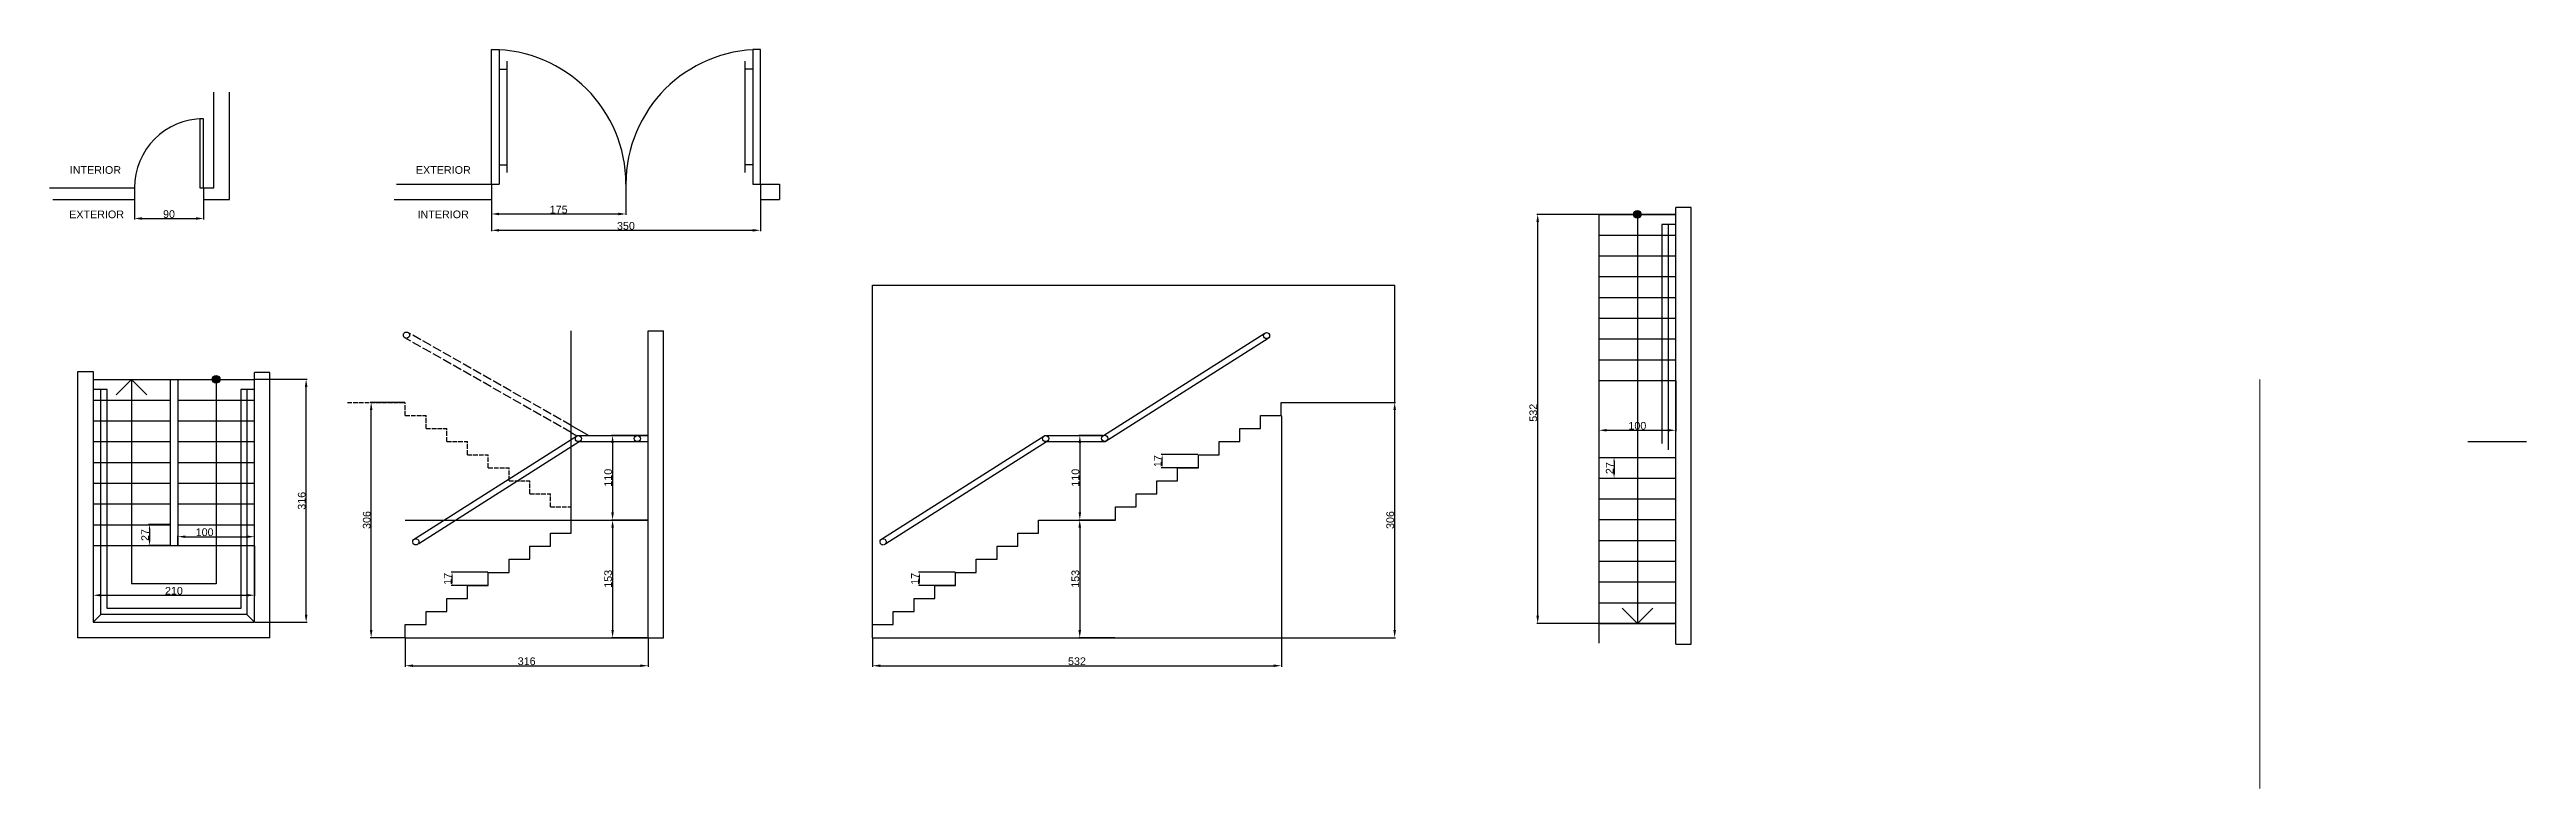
# Model space of a CAD drawing. Header units: millimetres. Extents: x 325 to 3548, y 38 to 999.
import ezdxf

# ---------------------------------------------------------------- set-up
doc = ezdxf.new("R2010")
doc.units = ezdxf.units.MM
doc.linetypes.add('ACAD_ISO02W100', pattern=[15, 12, -3])
doc.styles.get("Standard").update_dxf_attribs({"font": 'arial.ttf'})
doc.dimstyles.new('ISO-25', dxfattribs={"dimtxt": 2.5, "dimasz": 2.5, "dimexe": 1.25, "dimexo": 0.625, "dimtad": 1, "dimtxsty": 'Standard', "dimcen": 2.5, "dimadec": 0, "dimazin": 0, "dimtfac": 1, "dimtmove": 0, "dimatfit": 3, "dimfxl": 1, "dimarcsym": 0})

# ---------------------------------------------------------------- blocks, each defined once
blk = doc.blocks.new('*D1')
at = {"color": 0, "lineweight": -2, "transparency": 16777216}
for p, q in [((381.5, 353.5), (381.5, 288.2)), ((591.5, 353.5), (591.5, 288.2)), ((391.5, 289.4), (581.5, 289.4))]:
    blk.add_line(p, q, dxfattribs=at)
at = {"color": 0, "transparency": 16777216}
for points in [[(391.5, 291.1), (391.5, 287.7), (381.5, 289.4)], [(581.5, 291.1), (581.5, 287.7), (591.5, 289.4)]]:
    blk.add_solid(points, dxfattribs=at)
at = {"layer": 'Defpoints', "color": 0, "transparency": 16777216}
for p in [(381.5, 354.2), (591.5, 354.2), (591.5, 289.4)]:
    blk.add_point(p, dxfattribs=at)
at = {"color": 0, "transparency": 16777216, "insert": (486.5, 295.1), "char_height": 10, "attachment_point": 5}
blk.add_mtext('210', dxfattribs=at)
blk = doc.blocks.new('*D3')
at = {"color": 0, "lineweight": -2, "transparency": 16777216}
for p, q in [((592.1, 570.2), (659.9, 570.2)), ((658.6, 264.2), (658.6, 560.2)), ((592.1, 254.2), (659.9, 254.2))]:
    blk.add_line(p, q, dxfattribs=at)
at = {"color": 0, "transparency": 16777216}
for points in [[(656.9, 560.2), (660.3, 560.2), (658.6, 570.2)], [(656.9, 264.2), (660.3, 264.2), (658.6, 254.2)]]:
    blk.add_solid(points, dxfattribs=at)
at = {"layer": 'Defpoints', "color": 0, "transparency": 16777216}
for p in [(591.5, 570.2), (658.6, 570.2), (591.5, 254.2)]:
    blk.add_point(p, dxfattribs=at)
at = {"color": 0, "transparency": 16777216, "insert": (652.9, 412.2), "char_height": 10, "attachment_point": 5, "rotation": 90}
blk.add_mtext('316', dxfattribs=at)
blk = doc.blocks.new('*D4')
at = {"color": 0, "lineweight": -2, "transparency": 16777216}
for p, q in [((480.8, 381.2), (453.4, 381.2)), ((454.6, 376.2), (454.6, 359.2)), ((480.8, 354.2), (453.4, 354.2))]:
    blk.add_line(p, q, dxfattribs=at)
at = {"color": 0, "transparency": 16777216}
for points in [[(453.8, 376.2), (455.5, 376.2), (454.6, 381.2)], [(453.8, 359.2), (455.5, 359.2), (454.6, 354.2)]]:
    blk.add_solid(points, dxfattribs=at)
at = {"layer": 'Defpoints', "color": 0, "transparency": 16777216}
for p in [(481.5, 381.2), (454.6, 354.2), (481.5, 354.2)]:
    blk.add_point(p, dxfattribs=at)
at = {"color": 0, "transparency": 16777216, "insert": (449, 367.7), "char_height": 10, "attachment_point": 5, "rotation": 90}
blk.add_mtext('27', dxfattribs=at)
blk = doc.blocks.new('*D5')
at = {"color": 0, "lineweight": -2, "transparency": 16777216}
for p, q in [((491.5, 354.8), (491.5, 366.8)), ((501.5, 365.5), (581.5, 365.5)), ((591.5, 354.8), (591.5, 366.8))]:
    blk.add_line(p, q, dxfattribs=at)
at = {"color": 0, "transparency": 16777216}
for points in [[(501.5, 367.2), (501.5, 363.9), (491.5, 365.5)], [(581.5, 367.2), (581.5, 363.9), (591.5, 365.5)]]:
    blk.add_solid(points, dxfattribs=at)
at = {"layer": 'Defpoints', "color": 0, "transparency": 16777216}
for p in [(591.5, 365.5), (491.5, 354.2), (591.5, 354.2)]:
    blk.add_point(p, dxfattribs=at)
at = {"color": 0, "transparency": 16777216, "insert": (526.5, 371.3), "char_height": 10, "attachment_point": 5}
blk.add_mtext('100', dxfattribs=at)
blk = doc.blocks.new('*D6')
at = {"color": 0, "lineweight": -2, "transparency": 16777216}
for p, q in [((895, 319.2), (847.3, 319.2)), ((895, 302.2), (847.3, 302.2)), ((848.5, 307.2), (848.5, 314.2))]:
    blk.add_line(p, q, dxfattribs=at)
at = {"color": 0, "transparency": 16777216}
for points in [[(847.7, 314.2), (849.4, 314.2), (848.5, 319.2)], [(847.7, 307.2), (849.4, 307.2), (848.5, 302.2)]]:
    blk.add_solid(points, dxfattribs=at)
at = {"layer": 'Defpoints', "color": 0, "transparency": 16777216}
for p in [(848.5, 319.2), (895.6, 319.2), (895.6, 302.2)]:
    blk.add_point(p, dxfattribs=at)
at = {"color": 0, "transparency": 16777216, "insert": (842.9, 310.7), "char_height": 10, "attachment_point": 5, "rotation": 90}
blk.add_mtext('17', dxfattribs=at)
blk = doc.blocks.new('*D7')
at = {"color": 0, "lineweight": -2, "transparency": 16777216}
for p, q in [((787, 540.2), (742, 540.2)), ((743.2, 244.2), (743.2, 530.2)), ((787, 234.2), (742, 234.2))]:
    blk.add_line(p, q, dxfattribs=at)
at = {"color": 0, "transparency": 16777216}
for points in [[(741.6, 530.2), (744.9, 530.2), (743.2, 540.2)], [(741.6, 244.2), (744.9, 244.2), (743.2, 234.2)]]:
    blk.add_solid(points, dxfattribs=at)
at = {"layer": 'Defpoints', "color": 0, "transparency": 16777216}
for p in [(743.2, 540.2), (787.6, 540.2), (787.6, 234.2)]:
    blk.add_point(p, dxfattribs=at)
at = {"color": 0, "transparency": 16777216, "insert": (737.5, 387.2), "char_height": 10, "attachment_point": 5, "rotation": 90}
blk.add_mtext('306', dxfattribs=at)
blk = doc.blocks.new('*D8')
at = {"color": 0, "lineweight": -2, "transparency": 16777216}
for p, q in [((787.6, 233.5), (787.6, 196.5)), ((1103.6, 233.5), (1103.6, 196.5)), ((797.6, 197.7), (1093.6, 197.7))]:
    blk.add_line(p, q, dxfattribs=at)
at = {"color": 0, "transparency": 16777216}
for points in [[(797.6, 199.4), (797.6, 196.1), (787.6, 197.7)], [(1093.6, 199.4), (1093.6, 196.1), (1103.6, 197.7)]]:
    blk.add_solid(points, dxfattribs=at)
at = {"layer": 'Defpoints', "color": 0, "transparency": 16777216}
for p in [(787.6, 234.2), (1103.6, 234.2), (1103.6, 197.7)]:
    blk.add_point(p, dxfattribs=at)
at = {"color": 0, "transparency": 16777216, "insert": (945.6, 203.5), "char_height": 10, "attachment_point": 5}
blk.add_mtext('316', dxfattribs=at)
blk = doc.blocks.new('*D9')
at = {"color": 0, "lineweight": -2, "transparency": 16777216}
for p, q in [((1103, 497.2), (1056.2, 497.2)), ((1057.4, 487.2), (1057.4, 397.2)), ((1103, 387.2), (1056.2, 387.2))]:
    blk.add_line(p, q, dxfattribs=at)
at = {"color": 0, "transparency": 16777216}
for points in [[(1055.7, 487.2), (1059.1, 487.2), (1057.4, 497.2)], [(1055.7, 397.2), (1059.1, 397.2), (1057.4, 387.2)]]:
    blk.add_solid(points, dxfattribs=at)
at = {"layer": 'Defpoints', "color": 0, "transparency": 16777216}
for p in [(1103.6, 497.2), (1057.4, 387.2), (1103.6, 387.2)]:
    blk.add_point(p, dxfattribs=at)
at = {"color": 0, "transparency": 16777216, "insert": (1051.7, 442.2), "char_height": 10, "attachment_point": 5, "rotation": 90}
blk.add_mtext('110', dxfattribs=at)
blk = doc.blocks.new('*D11')
at = {"color": 0, "lineweight": -2, "transparency": 16777216}
for p, q in [((1503.1, 319.2), (1455.4, 319.2)), ((1503.1, 302.2), (1455.4, 302.2)), ((1456.7, 307.2), (1456.7, 314.2))]:
    blk.add_line(p, q, dxfattribs=at)
at = {"color": 0, "transparency": 16777216}
for points in [[(1455.8, 314.2), (1457.5, 314.2), (1456.7, 319.2)], [(1455.8, 307.2), (1457.5, 307.2), (1456.7, 302.2)]]:
    blk.add_solid(points, dxfattribs=at)
at = {"layer": 'Defpoints', "color": 0, "transparency": 16777216}
for p in [(1456.7, 319.2), (1503.8, 319.2), (1503.8, 302.2)]:
    blk.add_point(p, dxfattribs=at)
at = {"color": 0, "transparency": 16777216, "insert": (1451, 310.7), "char_height": 10, "attachment_point": 5, "rotation": 90}
blk.add_mtext('17', dxfattribs=at)
blk = doc.blocks.new('*D12')
at = {"color": 0, "lineweight": -2, "transparency": 16777216}
for p, q in [((2028.4, 540.2), (2076.5, 540.2)), ((2075.3, 244.2), (2075.3, 530.2)), ((2028.4, 234.2), (2076.5, 234.2))]:
    blk.add_line(p, q, dxfattribs=at)
at = {"color": 0, "transparency": 16777216}
for points in [[(2073.6, 530.2), (2076.9, 530.2), (2075.3, 540.2)], [(2073.6, 244.2), (2076.9, 244.2), (2075.3, 234.2)]]:
    blk.add_solid(points, dxfattribs=at)
at = {"layer": 'Defpoints', "color": 0, "transparency": 16777216}
for p in [(2027.8, 540.2), (2075.3, 540.2), (2027.8, 234.2)]:
    blk.add_point(p, dxfattribs=at)
at = {"color": 0, "transparency": 16777216, "insert": (2069.5, 387.2), "char_height": 10, "attachment_point": 5, "rotation": 90}
blk.add_mtext('306', dxfattribs=at)
blk = doc.blocks.new('*D13')
at = {"color": 0, "lineweight": -2, "transparency": 16777216}
for p, q in [((1927.8, 522.5), (1927.8, 196.5)), ((1395.8, 233.5), (1395.8, 196.5)), ((1405.8, 197.7), (1917.8, 197.7))]:
    blk.add_line(p, q, dxfattribs=at)
at = {"color": 0, "transparency": 16777216}
for points in [[(1405.8, 199.4), (1405.8, 196.1), (1395.8, 197.7)], [(1917.8, 199.4), (1917.8, 196.1), (1927.8, 197.7)]]:
    blk.add_solid(points, dxfattribs=at)
at = {"layer": 'Defpoints', "color": 0, "transparency": 16777216}
for p in [(1927.8, 523.2), (1395.8, 234.2), (1927.8, 197.7)]:
    blk.add_point(p, dxfattribs=at)
at = {"color": 0, "transparency": 16777216, "insert": (1661.8, 203.5), "char_height": 10, "attachment_point": 5}
blk.add_mtext('532', dxfattribs=at)
blk = doc.blocks.new('*D10')
at = {"color": 0, "lineweight": -2, "transparency": 16777216}
for p, q in [((1695.6, 497.2), (1664.3, 497.2)), ((1665.5, 487.2), (1665.5, 397.2)), ((1711.1, 387.2), (1664.3, 387.2))]:
    blk.add_line(p, q, dxfattribs=at)
at = {"color": 0, "transparency": 16777216}
for points in [[(1663.9, 487.2), (1667.2, 487.2), (1665.5, 497.2)], [(1663.9, 397.2), (1667.2, 397.2), (1665.5, 387.2)]]:
    blk.add_solid(points, dxfattribs=at)
at = {"layer": 'Defpoints', "color": 0, "transparency": 16777216}
for p in [(1696.2, 497.2), (1665.5, 387.2), (1711.8, 387.2)]:
    blk.add_point(p, dxfattribs=at)
at = {"color": 0, "transparency": 16777216, "insert": (1659.8, 442.2), "char_height": 10, "attachment_point": 5, "rotation": 90}
blk.add_mtext('110', dxfattribs=at)
blk = doc.blocks.new('*D14')
at = {"color": 0, "lineweight": -2, "transparency": 16777216}
for p, q in [((1819.1, 472.2), (1771.4, 472.2)), ((1819.1, 455.2), (1771.4, 455.2)), ((1772.7, 460.2), (1772.7, 467.2))]:
    blk.add_line(p, q, dxfattribs=at)
at = {"color": 0, "transparency": 16777216}
for points in [[(1771.8, 467.2), (1773.5, 467.2), (1772.7, 472.2)], [(1771.8, 460.2), (1773.5, 460.2), (1772.7, 455.2)]]:
    blk.add_solid(points, dxfattribs=at)
at = {"layer": 'Defpoints', "color": 0, "transparency": 16777216}
for p in [(1772.7, 472.2), (1819.8, 472.2), (1819.8, 455.2)]:
    blk.add_point(p, dxfattribs=at)
at = {"color": 0, "transparency": 16777216, "insert": (1767, 463.7), "char_height": 10, "attachment_point": 5, "rotation": 90}
blk.add_mtext('17', dxfattribs=at)
blk = doc.blocks.new('*D15')
at = {"color": 0, "lineweight": -2, "transparency": 16777216}
for p, q in [((1103, 387.2), (1056.2, 387.2)), ((1057.5, 377.2), (1057.5, 244.2)), ((1103, 234.2), (1056.2, 234.2))]:
    blk.add_line(p, q, dxfattribs=at)
at = {"color": 0, "transparency": 16777216}
for points in [[(1055.8, 377.2), (1059.1, 377.2), (1057.5, 387.2)], [(1055.8, 244.2), (1059.1, 244.2), (1057.5, 234.2)]]:
    blk.add_solid(points, dxfattribs=at)
at = {"layer": 'Defpoints', "color": 0, "transparency": 16777216}
for p in [(1103.6, 387.2), (1057.5, 234.2), (1103.6, 234.2)]:
    blk.add_point(p, dxfattribs=at)
at = {"color": 0, "transparency": 16777216, "insert": (1051.7, 310.7), "char_height": 10, "attachment_point": 5, "rotation": 90}
blk.add_mtext('153', dxfattribs=at)
blk = doc.blocks.new('*D16')
at = {"color": 0, "lineweight": -2, "transparency": 16777216}
for p, q in [((1711.1, 387.2), (1664.2, 387.2)), ((1665.4, 377.2), (1665.4, 244.2)), ((1711.1, 234.2), (1664.2, 234.2))]:
    blk.add_line(p, q, dxfattribs=at)
at = {"color": 0, "transparency": 16777216}
for points in [[(1663.7, 377.2), (1667.1, 377.2), (1665.4, 387.2)], [(1663.7, 244.2), (1667.1, 244.2), (1665.4, 234.2)]]:
    blk.add_solid(points, dxfattribs=at)
at = {"layer": 'Defpoints', "color": 0, "transparency": 16777216}
for p in [(1711.8, 387.2), (1665.4, 234.2), (1711.8, 234.2)]:
    blk.add_point(p, dxfattribs=at)
at = {"color": 0, "transparency": 16777216, "insert": (1659.7, 310.7), "char_height": 10, "attachment_point": 5, "rotation": 90}
blk.add_mtext('153', dxfattribs=at)
blk = doc.blocks.new('*D17')
at = {"color": 0, "lineweight": -2, "transparency": 16777216}
for p, q in [((2341.1, 568.1), (2341.1, 502.7)), ((2441.1, 568.1), (2441.1, 502.7)), ((2351.1, 503.9), (2431.1, 503.9))]:
    blk.add_line(p, q, dxfattribs=at)
at = {"color": 0, "transparency": 16777216}
for points in [[(2351.1, 505.6), (2351.1, 502.3), (2341.1, 503.9)], [(2431.1, 505.6), (2431.1, 502.3), (2441.1, 503.9)]]:
    blk.add_solid(points, dxfattribs=at)
at = {"layer": 'Defpoints', "color": 0, "transparency": 16777216}
for p in [(2341.1, 568.7), (2441.1, 568.7), (2441.1, 503.9)]:
    blk.add_point(p, dxfattribs=at)
at = {"color": 0, "transparency": 16777216, "insert": (2391.1, 509.7), "char_height": 10, "attachment_point": 5}
blk.add_mtext('100', dxfattribs=at)
blk = doc.blocks.new('*D18')
at = {"color": 0, "lineweight": -2, "transparency": 16777216}
for p, q in [((2440.5, 784.7), (2260.1, 784.7)), ((2261.4, 262.7), (2261.4, 774.7)), ((2440.5, 252.7), (2260.1, 252.7))]:
    blk.add_line(p, q, dxfattribs=at)
at = {"color": 0, "transparency": 16777216}
for points in [[(2259.7, 774.7), (2263.1, 774.7), (2261.4, 784.7)], [(2259.7, 262.7), (2263.1, 262.7), (2261.4, 252.7)]]:
    blk.add_solid(points, dxfattribs=at)
at = {"layer": 'Defpoints', "color": 0, "transparency": 16777216}
for p in [(2261.4, 784.7), (2441.1, 784.7), (2441.1, 252.7)]:
    blk.add_point(p, dxfattribs=at)
at = {"color": 0, "transparency": 16777216, "insert": (2255.7, 526.7), "char_height": 10, "attachment_point": 5, "rotation": 90}
blk.add_mtext('532', dxfattribs=at)
blk = doc.blocks.new('*D20')
at = {"color": 0, "lineweight": -2, "transparency": 16777216}
for p, q in [((2341.8, 468.7), (2362, 468.7)), ((2360.8, 463.7), (2360.8, 446.7)), ((2341.8, 441.7), (2362, 441.7))]:
    blk.add_line(p, q, dxfattribs=at)
at = {"color": 0, "transparency": 16777216}
for points in [[(2359.9, 463.7), (2361.6, 463.7), (2360.8, 468.7)], [(2359.9, 446.7), (2361.6, 446.7), (2360.8, 441.7)]]:
    blk.add_solid(points, dxfattribs=at)
at = {"layer": 'Defpoints', "color": 0, "transparency": 16777216}
for p in [(2341.1, 468.7), (2341.1, 441.7), (2360.8, 441.7)]:
    blk.add_point(p, dxfattribs=at)
at = {"color": 0, "transparency": 16777216, "insert": (2355.1, 454.7), "char_height": 10, "attachment_point": 5, "rotation": 90}
blk.add_mtext('27', dxfattribs=at)
blk = doc.blocks.new('*D21')
at = {"color": 0, "lineweight": -2, "transparency": 16777216}
for p, q in [((435.1, 803.4), (435.1, 778.1)), ((445.1, 779.3), (515.1, 779.3)), ((525.1, 803.4), (525.1, 778.1))]:
    blk.add_line(p, q, dxfattribs=at)
at = {"color": 0, "transparency": 16777216}
for points in [[(445.1, 781), (445.1, 777.6), (435.1, 779.3)], [(515.1, 781), (515.1, 777.6), (525.1, 779.3)]]:
    blk.add_solid(points, dxfattribs=at)
at = {"layer": 'Defpoints', "color": 0, "transparency": 16777216}
for p in [(435.1, 804), (525.1, 804), (525.1, 779.3)]:
    blk.add_point(p, dxfattribs=at)
at = {"color": 0, "transparency": 16777216, "insert": (480.1, 785), "char_height": 10, "attachment_point": 5}
blk.add_mtext('90', dxfattribs=at)
blk = doc.blocks.new('*D22')
at = {"color": 0, "lineweight": -2, "transparency": 16777216}
for p, q in [((899.8, 803.4), (899.8, 762.7)), ((1249.8, 803.4), (1249.8, 762.7)), ((909.8, 764), (1239.8, 764))]:
    blk.add_line(p, q, dxfattribs=at)
at = {"color": 0, "transparency": 16777216}
for points in [[(909.8, 765.6), (909.8, 762.3), (899.8, 764)], [(1239.8, 765.6), (1239.8, 762.3), (1249.8, 764)]]:
    blk.add_solid(points, dxfattribs=at)
at = {"layer": 'Defpoints', "color": 0, "transparency": 16777216}
for p in [(899.8, 804), (1249.8, 804), (1249.8, 764)]:
    blk.add_point(p, dxfattribs=at)
at = {"color": 0, "transparency": 16777216, "insert": (1074.8, 769.7), "char_height": 10, "attachment_point": 5}
blk.add_mtext('350', dxfattribs=at)
blk = doc.blocks.new('*D23')
at = {"color": 0, "lineweight": -2, "transparency": 16777216}
for p, q in [((899.8, 803.4), (899.8, 784)), ((909.8, 785.2), (1064.8, 785.2)), ((1074.8, 803.4), (1074.8, 784))]:
    blk.add_line(p, q, dxfattribs=at)
at = {"color": 0, "transparency": 16777216}
for points in [[(909.8, 786.9), (909.8, 783.5), (899.8, 785.2)], [(1064.8, 786.9), (1064.8, 783.5), (1074.8, 785.2)]]:
    blk.add_solid(points, dxfattribs=at)
at = {"layer": 'Defpoints', "color": 0, "transparency": 16777216}
for p in [(899.8, 804), (1074.8, 804), (1074.8, 785.2)]:
    blk.add_point(p, dxfattribs=at)
at = {"color": 0, "transparency": 16777216, "insert": (987.3, 790.9), "char_height": 10, "attachment_point": 5}
blk.add_mtext('175', dxfattribs=at)

msp = doc.modelspace()

# ---------------------------------------------------------------- hatches: boundary and pattern name
h = msp.add_hatch(color=7)
h.dxf.hatch_style = 1
h.paths.add_polyline_path([(2396.14, 784.695, 1), (2386.14, 784.695, 1)])
h = msp.add_hatch(color=7)
h.dxf.hatch_style = 1
h.paths.add_polyline_path([(546.465, 570.162, 1), (536.465, 570.162, 1)])

# ---------------------------------------------------------------- linework, layer by layer
for p, q in [((899.788, 823.994), (899.788, 998.994)), ((899.788, 998.994), (909.788, 998.994)), ((909.788, 998.994), (909.788, 823.994)), ((909.788, 973.708), (919.788, 973.708)), ((919.788, 983.708), (919.788, 838.994)), ((1229.788, 838.994), (1229.788, 983.708)), ((1239.788, 973.708), (1229.788, 973.708)), ((1249.788, 998.994), (1239.788, 998.994)), ((1239.788, 998.994), (1239.788, 823.994)), ((1249.788, 823.994), (1249.788, 998.994)), ((538.646, 818.994), (538.646, 943.722)), ((538.646, 818.994), (538.646, 943.722)), ((558.646, 803.994), (558.646, 943.722)), ((525.07, 908.994), (520.07, 908.994)), ((520.07, 908.994), (520.07, 818.994)), ((525.07, 818.994), (525.07, 908.994)), ((909.788, 848.994), (919.788, 848.994)), ((1239.788, 848.994), (1229.788, 848.994)), ((776.15, 823.994), (909.788, 823.994)), ((899.788, 823.994), (899.788, 803.994)), ((1074.788, 823.994), (1074.788, 803.994)), ((1239.788, 823.994), (1274.788, 823.994)), ((1249.788, 823.994), (1249.788, 803.994)), ((1274.788, 823.994), (1274.788, 803.994)), ((772.987, 803.994), (899.788, 803.994)), ((1249.788, 803.994), (1274.788, 803.994)), ((2341.14, 784.695), (2341.14, 365.854)), ((2461.14, 793.695), (2441.14, 793.695)), ((2461.14, 225.695), (2461.14, 793.695)), ((2441.14, 771.605), (2423.063, 771.605)), ((2423.063, 771.605), (2423.063, 486.772)), ((2431.14, 771.605), (2431.14, 478.695)), ((1395.751, 251.162), (1395.751, 692.694)), ((1395.751, 692.694), (2075.259, 692.694)), ((2075.259, 540.162), (2075.259, 692.694)), ((1003.609, 370.162), (1003.609, 633.162)), ((1103.609, 234.162), (1103.609, 633.162)), ((1103.609, 633.162), (1123.609, 633.162)), ((1123.609, 234.162), (1123.609, 633.162)), ((1696.224, 497.162), (1906.339, 630.382)), ((1698.547, 489.162), (1910.557, 623.584)), ((361.465, 234.162), (361.465, 580.162)), ((361.465, 580.162), (381.465, 580.162)), ((399.465, 557.072), (381.465, 557.072)), ((391.465, 264.162), (391.465, 557.072)), ((399.465, 272.239), (399.465, 557.072)), ((591.465, 557.072), (573.388, 557.072)), ((573.388, 557.072), (573.388, 272.239)), ((581.465, 557.072), (581.465, 264.162)), ((611.465, 579.162), (591.465, 579.162)), ((611.465, 234.162), (611.465, 579.162)), ((1900.751, 523.162), (1927.751, 523.162)), ((1900.751, 506.162), (1900.751, 523.162)), ((1927.751, 540.162), (2027.751, 540.162)), ((1927.751, 523.162), (1927.751, 540.162)), ((797.109, 361.162), (1011.609, 497.162)), ((805.109, 356.762), (1013.932, 489.162)), ((1003.609, 510.219), (1026.549, 497.162)), ((1003.609, 501.014), (1011.026, 496.793)), ((1011.609, 497.162), (1103.609, 497.162)), ((1013.932, 489.162), (1089.629, 489.162)), ((1089.106, 489.162), (1103.609, 489.162)), ((1405.251, 361.162), (1619.751, 497.162)), ((1413.251, 356.762), (1622.073, 489.162)), ((1619.751, 497.162), (1696.224, 497.162)), ((1622.073, 489.162), (1698.547, 489.162)), ((1846.751, 489.162), (1873.751, 489.162)), ((1846.751, 472.162), (1846.751, 489.162)), ((1873.751, 506.162), (1900.751, 506.162)), ((1873.751, 489.162), (1873.751, 506.162)), ((3471.748, 489.162), (3548.221, 489.162)), ((1792.751, 455.162), (1819.751, 455.162)), ((1792.751, 438.162), (1792.751, 455.162)), ((1819.751, 472.162), (1846.751, 472.162)), ((1819.751, 455.162), (1819.751, 472.162)), ((2341.14, 468.695), (2441.14, 468.695)), ((2341.14, 468.695), (2341.14, 227.162)), ((1738.751, 421.162), (1765.751, 421.162)), ((1738.751, 404.162), (1738.751, 421.162)), ((1765.751, 438.162), (1792.751, 438.162)), ((1765.751, 421.162), (1765.751, 438.162)), ((787.609, 387.162), (1103.609, 387.162)), ((1611.751, 387.162), (1711.751, 387.162)), ((1611.751, 370.162), (1611.751, 387.162)), ((1711.751, 404.162), (1738.751, 404.162)), ((1711.751, 387.162), (1711.751, 404.162)), ((976.609, 370.162), (1003.609, 370.162)), ((976.609, 353.162), (976.609, 370.162)), ((1584.751, 370.162), (1611.751, 370.162)), ((1584.751, 353.162), (1584.751, 370.162)), ((922.609, 336.162), (949.609, 336.162)), ((922.609, 319.162), (922.609, 336.162)), ((949.609, 353.162), (976.609, 353.162)), ((949.609, 336.162), (949.609, 353.162)), ((1530.751, 336.162), (1557.751, 336.162)), ((1530.751, 319.162), (1530.751, 336.162)), ((1557.751, 353.162), (1584.751, 353.162)), ((1557.751, 336.162), (1557.751, 353.162)), ((868.609, 302.162), (895.609, 302.162)), ((868.609, 285.162), (868.609, 302.162)), ((895.609, 319.162), (922.609, 319.162)), ((895.609, 302.162), (895.609, 319.162)), ((1476.751, 302.162), (1503.751, 302.162)), ((1476.751, 285.162), (1476.751, 302.162)), ((1503.751, 319.162), (1530.751, 319.162)), ((1503.751, 302.162), (1503.751, 319.162)), ((391.465, 264.162), (381.465, 254.162)), ((581.465, 264.162), (391.465, 264.162)), ((573.388, 272.239), (399.465, 272.239)), ((581.465, 264.162), (591.465, 254.162)), ((814.609, 268.162), (841.609, 268.162)), ((814.609, 251.162), (814.609, 268.162)), ((841.609, 285.162), (868.609, 285.162)), ((841.609, 268.162), (841.609, 285.162)), ((1422.751, 268.162), (1449.751, 268.162)), ((1422.751, 251.162), (1422.751, 268.162)), ((1449.751, 285.162), (1476.751, 285.162)), ((1449.751, 268.162), (1449.751, 285.162)), ((611.465, 234.162), (361.465, 234.162)), ((381.465, 254.162), (591.465, 254.162)), ((787.609, 251.162), (814.609, 251.162)), ((787.609, 234.162), (787.609, 251.162)), ((787.609, 234.162), (1123.609, 234.162)), ((787.609, 234.162), (997.609, 234.162)), ((1395.751, 251.162), (1422.751, 251.162)), ((1395.751, 234.162), (1395.751, 251.162)), ((1395.751, 234.162), (2027.751, 234.162)), ((1395.751, 234.162), (1605.751, 234.162)), ((2441.14, 225.695), (2461.14, 225.695))]:
    msp.add_line(p, q)
at = {"color": 7, "true_color": 0xffffff}
for p, q in [((324.643, 818.994), (435.07, 818.994)), ((435.07, 818.994), (435.07, 803.994)), ((520.07, 818.994), (538.646, 818.994)), ((525.07, 818.994), (525.07, 803.994)), ((328.982, 803.994), (435.07, 803.994)), ((525.07, 803.994), (558.646, 803.994)), ((2341.14, 784.695), (2441.14, 784.695)), ((2391.14, 784.695), (2391.14, 252.695)), ((2441.14, 225.695), (2441.14, 793.695)), ((2341.14, 757.695), (2441.14, 757.695)), ((2341.14, 730.695), (2441.14, 730.695)), ((2341.14, 703.695), (2441.14, 703.695)), ((2341.14, 676.695), (2441.14, 676.695)), ((2341.14, 649.695), (2441.14, 649.695)), ((2341.14, 622.695), (2441.14, 622.695)), ((2341.14, 595.695), (2441.14, 595.695)), ((381.465, 580.162), (381.465, 254.162)), ((381.465, 570.162), (591.465, 570.162)), ((431.465, 570.162), (411.465, 550.162)), ((431.465, 570.162), (431.465, 304.162)), ((431.465, 570.162), (451.465, 550.162)), ((481.465, 570.162), (481.465, 354.162)), ((491.465, 570.162), (491.465, 354.162)), ((541.465, 570.162), (541.465, 304.162)), ((591.465, 254.162), (591.465, 579.162)), ((2341.14, 568.695), (2441.14, 568.695)), ((381.465, 543.162), (481.465, 543.162)), ((381.465, 516.162), (481.465, 516.162)), ((491.465, 543.162), (591.465, 543.162)), ((491.465, 516.162), (591.465, 516.162)), ((381.465, 489.162), (481.465, 489.162)), ((491.465, 489.162), (591.465, 489.162)), ((381.465, 462.162), (481.465, 462.162)), ((491.465, 462.162), (591.465, 462.162)), ((381.465, 435.162), (481.465, 435.162)), ((491.465, 435.162), (591.465, 435.162)), ((2341.14, 441.695), (2441.14, 441.695)), ((381.465, 408.162), (481.465, 408.162)), ((491.465, 408.162), (591.465, 408.162)), ((2341.14, 414.695), (2441.14, 414.695)), ((2341.14, 387.695), (2441.14, 387.695)), ((381.465, 381.162), (481.465, 381.162)), ((491.465, 381.162), (591.465, 381.162)), ((2341.14, 360.695), (2441.14, 360.695)), ((381.465, 354.162), (591.465, 354.162)), ((2341.14, 333.695), (2441.14, 333.695)), ((541.465, 304.162), (431.465, 304.162)), ((2341.14, 306.695), (2441.14, 306.695)), ((2341.14, 279.695), (2441.14, 279.695)), ((2391.14, 252.695), (2371.14, 272.695)), ((2391.14, 252.695), (2411.14, 272.695)), ((2341.14, 252.695), (2441.14, 252.695))]:
    msp.add_line(p, q, dxfattribs=at)
at = {"linetype": 'ACAD_ISO02W100'}
for p, q in [((1003.609, 501.014), (786.968, 624.322)), ((1003.609, 510.219), (790.937, 631.268))]:
    msp.add_line(p, q, dxfattribs=at)
at = {"color": 7, "lineweight": 0, "true_color": 0xffffff}
msp.add_line((3201.331, 570.162), (3201.331, 38.162), dxfattribs=at)
at = {"linetype": 'ACAD_ISO02W100', "ltscale": 0.5}
for p, q in [((712.274, 540.162), (787.609, 540.162)), ((787.609, 523.162), (787.609, 540.162)), ((787.609, 523.162), (814.609, 523.162)), ((814.609, 506.162), (814.609, 523.162)), ((814.609, 506.162), (841.609, 506.162)), ((841.609, 489.162), (841.609, 506.162)), ((841.609, 489.162), (868.609, 489.162)), ((868.609, 472.162), (868.609, 489.162)), ((868.609, 472.162), (895.609, 472.162)), ((895.609, 455.162), (895.609, 472.162)), ((895.609, 455.162), (922.609, 455.162)), ((922.609, 438.162), (922.609, 455.162)), ((922.609, 438.162), (949.609, 438.162)), ((949.609, 421.162), (949.609, 438.162)), ((949.609, 421.162), (976.609, 421.162)), ((976.609, 404.162), (976.609, 421.162)), ((976.609, 404.162), (1003.609, 404.162)), ((1003.609, 387.162), (1003.609, 404.162))]:
    msp.add_line(p, q, dxfattribs=at)
at = {"color": 7, "true_color": 0xffffff}
for centre in [(2391.14, 784.695), (541.465, 570.162)]:
    msp.add_circle(centre, 5, dxfattribs=at)
at = {"linetype": 'ACAD_ISO02W100', "ltscale": 0.2}
for centre in [(789.122, 627.693), (801.344, 358.833), (1409.486, 358.833)]:
    msp.add_circle(centre, 4, dxfattribs=at)
at = {"ltscale": 0.2}
for centre in [(1908.563, 627.057), (1012.957, 493.128), (1089.629, 493.128), (1621.098, 493.128), (1697.786, 493.473)]:
    msp.add_circle(centre, 4, dxfattribs=at)
for centre, radius, start, end in [((899.788, 823.994), 175, 0, 90), ((1249.788, 823.994), 175, 90, 180), ((525.07, 818.994), 90, 90, 180)]:
    msp.add_arc(centre, radius, start, end)

# ---------------------------------------------------------------- texts
at = {"char_height": 10, "attachment_point": 1}
for s, insert in [('INTERIOR', (350.988, 847.421)), ('EXTERIOR', (801.453, 847.421)), ('EXTERIOR', (350.179, 789.66)), ('INTERIOR', (803.561, 789.66))]:
    msp.add_mtext_dynamic_manual_height_columns(s, width=26.22051, gutter_width=12.5, heights=[0], dxfattribs=dict(at, insert=insert))

# ---------------------------------------------------------------- dimensions: what is measured, and where the dimension line sits
for base, p1, p2, override, picture, middle in [((525.07, 779.302), (435.07, 803.994), (525.07, 803.994), {"dimtxt": 10, "dimasz": 10, "dimlwd": 65534}, '*D21', (480.07, 785.033)), ((1249.788, 763.963), (899.788, 803.994), (1249.788, 803.994), {"dimtxt": 10, "dimasz": 10}, '*D22', (1074.788, 769.697)), ((1074.788, 785.202), (899.788, 803.994), (1074.788, 803.994), {"dimtxt": 10, "dimasz": 10}, '*D23', (987.288, 790.933)), ((1927.751, 197.723), (1395.751, 234.162), (1927.751, 523.162), {"dimtxt": 10, "dimasz": 10}, '*D13', (1661.751, 203.457)), ((1103.609, 197.723), (787.609, 234.162), (1103.609, 234.162), {"dimtxt": 10, "dimasz": 10}, '*D8', (945.609, 203.457))]:
    dim = msp.add_linear_dim(base=base, p1=p1, p2=p2, dimstyle='ISO-25', override=override)
    dim.commit()
    dim.dimension.update_dxf_attribs({"geometry": picture, "text_midpoint": middle})
for base, p1, p2, override, picture, middle in [((2261.397, 784.695), (2441.14, 252.695), (2441.14, 784.695), {"dimtxt": 10, "dimasz": 10}, '*D18', (2261.397, 526.664)), ((2075.259, 540.162), (2027.751, 234.162), (2027.751, 540.162), {"dimtxt": 10, "dimasz": 10}, '*D12', (2075.259, 387.162)), ((2360.76, 441.695), (2341.14, 468.695), (2341.14, 441.695), {"dimtxt": 10, "dimasz": 5}, '*D20', (2360.76, 454.667))]:
    dim = msp.add_linear_dim(base=base, p1=p1, p2=p2, angle=90, dimstyle='ISO-25', override=override)
    dim.commit()
    dim.dimension.update_dxf_attribs({"geometry": picture, "text_midpoint": middle, "dimtype": 160})
for base, p1, p2, override, picture, middle in [((658.605, 570.162), (591.465, 254.162), (591.465, 570.162), {"dimtxt": 10, "dimasz": 10}, '*D3', (652.87, 412.162)), ((743.242, 540.162), (787.609, 234.162), (787.609, 540.162), {"dimtxt": 10, "dimasz": 10}, '*D7', (737.508, 387.162)), ((1057.401, 387.162), (1103.609, 497.162), (1103.609, 387.162), {"dimtxt": 10, "dimasz": 10}, '*D9', (1051.67, 442.162)), ((1665.543, 387.162), (1696.224, 497.162), (1711.751, 387.162), {"dimtxt": 10, "dimasz": 10}, '*D10', (1659.812, 442.162)), ((1772.678, 472.162), (1819.751, 455.162), (1819.751, 472.162), {"dimtxt": 10, "dimasz": 5}, '*D14', (1767.032, 463.662)), ((1057.469, 234.162), (1103.609, 387.162), (1103.609, 234.162), {"dimtxt": 10, "dimasz": 10}, '*D15', (1051.735, 310.662)), ((1665.406, 234.162), (1711.751, 387.162), (1711.751, 234.162), {"dimtxt": 10, "dimasz": 10}, '*D16', (1659.672, 310.662)), ((454.618, 354.162), (481.465, 381.162), (481.465, 354.162), {"dimtxt": 10, "dimasz": 5}, '*D4', (448.973, 367.662)), ((848.536, 319.162), (895.609, 302.162), (895.609, 319.162), {"dimtxt": 10, "dimasz": 5}, '*D6', (842.891, 310.662)), ((1456.678, 319.162), (1503.751, 302.162), (1503.751, 319.162), {"dimtxt": 10, "dimasz": 5}, '*D11', (1451.032, 310.662))]:
    dim = msp.add_linear_dim(base=base, p1=p1, p2=p2, angle=90, dimstyle='ISO-25', override=override)
    dim.commit()
    dim.dimension.update_dxf_attribs({"geometry": picture, "text_midpoint": middle})
for base, p1, p2, picture, middle in [((2441.14, 503.935), (2341.14, 568.695), (2441.14, 568.695), '*D17', (2391.14, 503.935)), ((591.465, 365.526), (491.465, 354.162), (591.465, 354.162), '*D5', (526.51, 365.526)), ((591.465, 289.402), (381.465, 354.162), (591.465, 354.162), '*D1', (486.465, 289.402))]:
    dim = msp.add_linear_dim(base=base, p1=p1, p2=p2, dimstyle='ISO-25', override={"dimtxt": 10, "dimasz": 10})
    dim.commit()
    dim.dimension.update_dxf_attribs({"geometry": picture, "text_midpoint": middle, "dimtype": 160})

doc.saveas('drawing.dxf')
